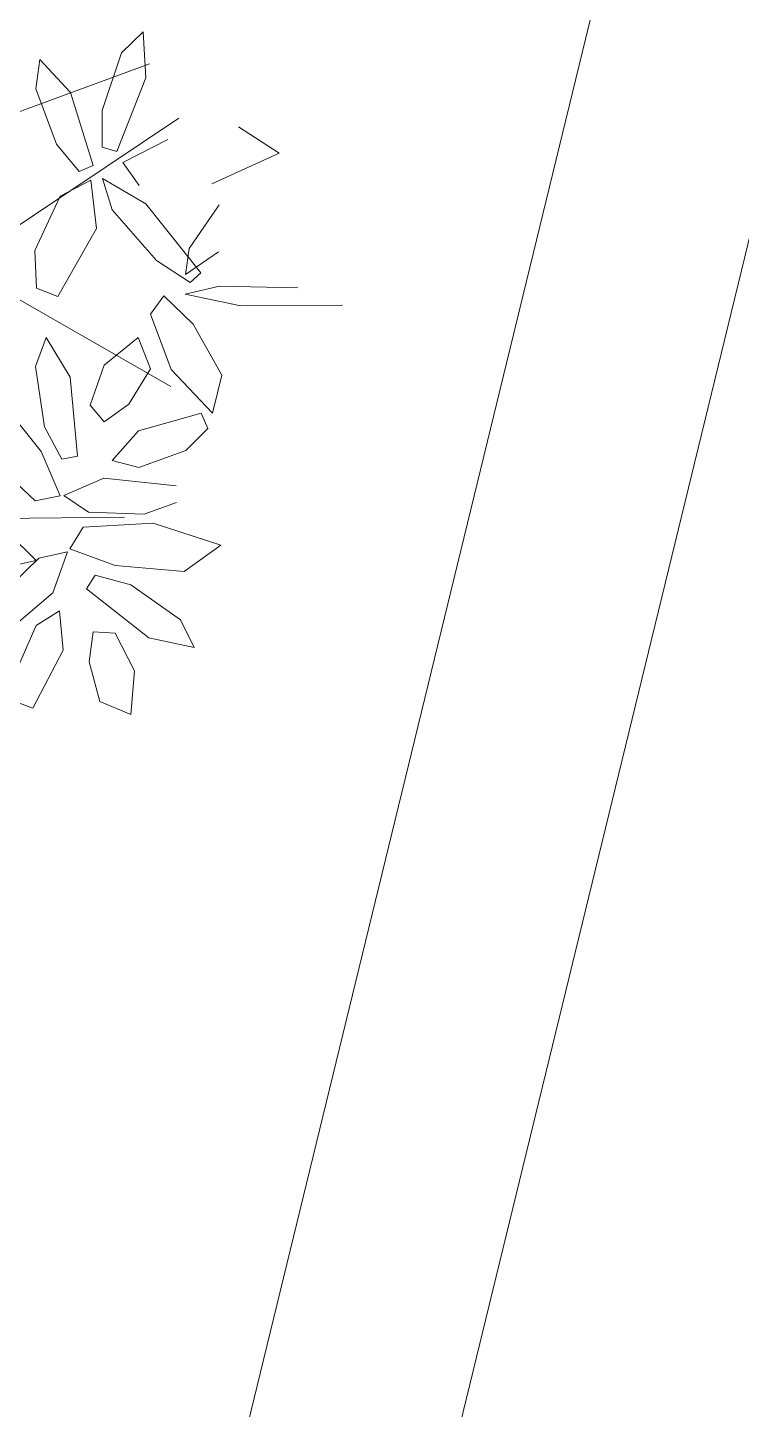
# Model space of a CAD drawing. Header units: millimetres. Extents: x 4980 to 19099, y 3891 to 5773.
# Drawn here: x 11523.6 to 11541.33, y 4808.18 to 4842.47 of the extents above; entities that cross this region are included whole.
import ezdxf

# ---------------------------------------------------------------- set-up
doc = ezdxf.new("R2010")
doc.units = ezdxf.units.MM
doc.layers.add('no3_ölçü tefriş', color=252, linetype='Continuous', lineweight=0)
doc.layers.add('Poltroncine_Stift_Nr__1', color=1, linetype='Continuous', lineweight=20)

# ---------------------------------------------------------------- blocks, each defined once
blk = doc.blocks.new('p34')
at = {"color": 44}
for p, q in [((1691.075, -14151.353), (1700.732, -14165.701)), ((1687.725, -14160.227), (1689.649, -14167.77)), ((1694.76, -14162.265), (1693.074, -14168.117)), ((1694.975, -14162.502), (1699.595, -14166.733))]:
    blk.add_line(p, q, dxfattribs=at)
at = {"color": 60}
for p, q in [((1698.249, -14163.933), (1699.455, -14163.111)), ((1699.455, -14163.111), (1700.188, -14163.033)), ((1700.188, -14163.033), (1699.577, -14163.962)), ((1697.724, -14164.642), (1698.249, -14163.933)), ((1699.577, -14163.962), (1697.95, -14164.944)), ((1689.52, -14165.518), (1690.376, -14164.008)), ((1691.796, -14164.007), (1690.748, -14165.369)), ((1694.581, -14164.858), (1694.656, -14164.297)), ((1694.656, -14164.297), (1695.558, -14164.034)), ((1695.558, -14164.034), (1697.015, -14164.326)), ((1687.428, -14164.556), (1688.092, -14165.892)), ((1697.015, -14164.326), (1697.578, -14164.974)), ((1697.95, -14164.944), (1697.724, -14164.642)), ((1691.362, -14165.305), (1692.758, -14164.734)), ((1693.52, -14164.822), (1692.705, -14165.636)), ((1692.758, -14164.734), (1693.52, -14164.822)), ((1696.449, -14165.393), (1694.581, -14164.858)), ((1697.578, -14164.974), (1696.449, -14165.393)), ((1698.443, -14165.054), (1699.326, -14164.837)), ((1699.326, -14164.837), (1700.829, -14164.961)), ((1700.829, -14164.961), (1701.468, -14165.365)), ((1686.986, -14165.199), (1688.161, -14165.937)), ((1688.092, -14165.892), (1688.588, -14165.051)), ((1690.681, -14165.914), (1691.362, -14165.305)), ((1696.993, -14165.657), (1697.689, -14165.242)), ((1697.689, -14165.242), (1697.33, -14166.443)), ((1698.428, -14165.431), (1698.443, -14165.054)), ((1687.409, -14166.478), (1685.942, -14165.419)), ((1689.787, -14166.087), (1689.52, -14165.518)), ((1690.748, -14165.369), (1689.787, -14166.087)), ((1692.705, -14165.636), (1690.847, -14166.275)), ((1696.027, -14167.028), (1696.993, -14165.657)), ((1698.192, -14165.641), (1697.735, -14166.171)), ((1699.012, -14166.589), (1698.192, -14165.641)), ((1700.373, -14165.698), (1698.428, -14165.431)), ((1701.468, -14165.365), (1700.373, -14165.698)), ((1688.161, -14165.937), (1688.482, -14166.597)), ((1690.847, -14166.275), (1690.681, -14165.914)), ((1684.508, -14166.675), (1684.556, -14166.258)), ((1685.302, -14166.061), (1686.524, -14166.274)), ((1686.524, -14166.274), (1687.011, -14166.752)), ((1689.564, -14166.864), (1689.822, -14166.177)), ((1689.822, -14166.177), (1690.473, -14167.037)), ((1691.835, -14166.715), (1692.155, -14166.281)), ((1692.155, -14166.281), (1693.2, -14166.382)), ((1686.08, -14167.067), (1684.508, -14166.675)), ((1688.482, -14166.597), (1687.409, -14166.478)), ((1688.43, -14167.825), (1688.57, -14166.633)), ((1688.57, -14166.633), (1689.167, -14166.832)), ((1692.402, -14167.207), (1691.835, -14166.715)), ((1693.2, -14166.382), (1694.067, -14167.043)), ((1697.33, -14166.443), (1695.994, -14168.167)), ((1687.011, -14166.752), (1686.08, -14167.067)), ((1689.167, -14166.832), (1689.674, -14168.492)), ((1689.837, -14168.224), (1689.564, -14166.864)), ((1690.473, -14167.037), (1690.715, -14168.83)), ((1694.067, -14167.043), (1693.38, -14167.52)), ((1695.696, -14167.972), (1696.027, -14167.028)), ((1686.89, -14169.062), (1687.704, -14167.274)), ((1687.704, -14167.274), (1688.081, -14167.402)), ((1688.081, -14167.402), (1688.055, -14168.315)), ((1690.934, -14167.82), (1690.946, -14167.137)), ((1690.946, -14167.137), (1691.815, -14167.596)), ((1693.38, -14167.52), (1692.402, -14167.207)), ((1694.697, -14167.203), (1693.486, -14168.025)), ((1695.223, -14167.412), (1694.697, -14167.203)), ((1685.959, -14167.761), (1686.706, -14167.688)), ((1686.706, -14167.688), (1686.801, -14168.219)), ((1691.815, -14167.596), (1692.612, -14169.006)), ((1694.712, -14168.291), (1695.223, -14167.412)), ((1696.511, -14167.745), (1695.862, -14167.81)), ((1697.739, -14168.213), (1696.511, -14167.745)), ((1685.059, -14168.255), (1685.959, -14167.761)), ((1688.697, -14169.523), (1688.43, -14167.825)), ((1691.62, -14168.853), (1690.934, -14167.82)), ((1693.486, -14168.025), (1692.676, -14169.277)), ((1695.778, -14168.701), (1695.384, -14167.918)), ((1695.384, -14167.918), (1695.436, -14169.331)), ((1695.994, -14168.167), (1695.696, -14167.972)), ((1695.862, -14167.81), (1696.605, -14168.47)), ((1698.205, -14167.912), (1699.341, -14169.358)), ((1684.932, -14169.081), (1685.059, -14168.255)), ((1686.801, -14168.219), (1686.008, -14168.908)), ((1688.055, -14168.315), (1687.507, -14169.721)), ((1690.308, -14168.933), (1689.837, -14168.224)), ((1693.652, -14169.275), (1694.712, -14168.291)), ((1699.341, -14169.358), (1699.733, -14168.218)), ((1689.674, -14168.492), (1689.545, -14170.252)), ((1696.202, -14170.599), (1695.778, -14168.701)), ((1686.008, -14168.908), (1684.932, -14169.081)), ((1686.92, -14170.213), (1686.89, -14169.062)), ((1692.277, -14169.258), (1691.62, -14168.853)), ((1692.612, -14169.006), (1692.277, -14169.258)), ((1692.676, -14169.277), (1693.652, -14169.275)), ((1695.436, -14169.331), (1696.049, -14171.78)), ((1687.507, -14169.721), (1686.92, -14170.213)), ((1689.545, -14170.252), (1688.697, -14169.523))]:
    blk.add_line(p, q, dxfattribs=at)
blk = doc.blocks.new('edc')
at = {"layer": 'Poltroncine_Stift_Nr__1', "linetype": 'Continuous'}
for p, q in [((-455272.844, -965869.832), (-455272.844, -966030.174)), ((-455267.72, -965869.832), (-455267.72, -966030.174))]:
    blk.add_line(p, q, dxfattribs=at)

msp = doc.modelspace()

# ---------------------------------------------------------------- block references
at = {"layer": 'no3_ölçü tefriş'}
for name, p, rotation in [('edc', (-659642.04, -825702.333), 166.2933860449653), ('p34', (-2638.649, 6545.848), 76.29338604496003)]:
    msp.add_blockref(name, p, dxfattribs=dict(at, rotation=rotation))

doc.saveas('drawing.dxf')
